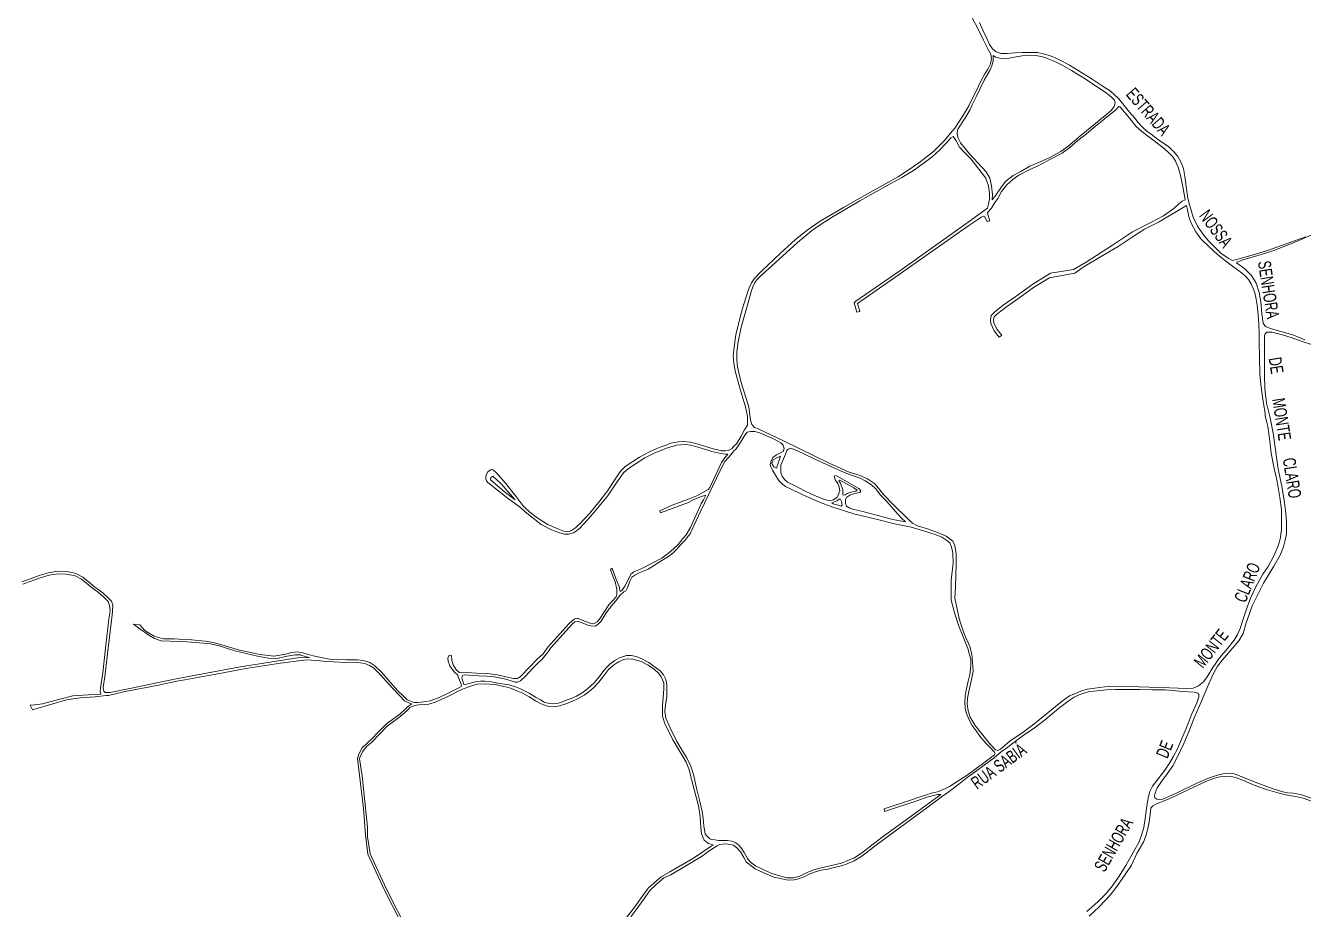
# Model space of a CAD drawing. Header units: millimetres. Extents: x 617885 to 663705, y 7172943 to 7234736.
# Drawn here: x 658751 to 660252, y 7184871 to 7185909 of the extents above; entities that cross this region are included whole.
import ezdxf

# ---------------------------------------------------------------- set-up
doc = ezdxf.new("R2010")
doc.units = ezdxf.units.MM
doc.layers.add('TOP_VIAS 10.000', color=7, linetype='Continuous', lineweight=9)
doc.layers.add('VIAS', color=7, linetype='Continuous', lineweight=5)
doc.styles.add('LDUP', font='LDUP.SHX')

msp = doc.modelspace()

# ---------------------------------------------------------------- linework, layer by layer
at = {"layer": 'VIAS', "color": 253}
for points in [[(659862.2, 7185920), (659870.5, 7185904.5), (659876.3, 7185892.1), (659881.9, 7185881.3), (659884.7, 7185875.7), (659885.5, 7185870.7), (659884.6, 7185864.5), (659881.5, 7185858.3), (659877.9, 7185852.7), (659872.9, 7185843.2), (659867.9, 7185832.9), (659863.1, 7185823.2), (659859.2, 7185815.1), (659856.2, 7185810.2), (659854, 7185806.5), (659850.2, 7185800), (659842.5, 7185788.6), (659837.6, 7185782.9), (659831, 7185774.8), (659824.7, 7185768.4), (659817.6, 7185761.3), (659810.4, 7185755.7), (659800.4, 7185748.1), (659786.7, 7185738.6), (659776.4, 7185731.9), (659761.1, 7185723.4), (659732.9, 7185707.8), (659711.7, 7185695.5), (659684.6, 7185679.6), (659669.2, 7185668.8), (659655.1, 7185657.5), (659638, 7185642), (659614.6, 7185619.8), (659607, 7185611.9), (659603.6, 7185607), (659601.1, 7185601.2), (659597.3, 7185590.6), (659593.2, 7185576.7), (659590.8, 7185568.3), (659585.3, 7185545.9), (659583.4, 7185531.7), (659582.4, 7185520.9), (659583, 7185513), (659584.5, 7185503.4), (659587.2, 7185493.4), (659589.9, 7185483.7), (659592.5, 7185475.6), (659596.9, 7185461.2), (659599.1, 7185450.2), (659599.2, 7185442.7), (659599.2, 7185439.8), (659595.6, 7185434.3), (659591.6, 7185427), (659586.1, 7185418), (659582.7, 7185414.6), (659580.9, 7185412.2), (659576.2, 7185409.9), (659572.9, 7185409.5), (659568, 7185409.8), (659564.1, 7185410.7), (659558.9, 7185412), (659552.3, 7185413.9), (659542.1, 7185417.2), (659532.1, 7185419.7), (659523.9, 7185420.4), (659518.1, 7185420.1), (659513.8, 7185419.5), (659508.8, 7185418.5), (659503.4, 7185416.4), (659497.6, 7185414.5), (659491.6, 7185412.1), (659484, 7185408.5), (659472.4, 7185402), (659455.4, 7185391.4), (659451.5, 7185387.4), (659449.3, 7185384.4), (659444.4, 7185377.7), (659433.8, 7185361.5), (659425.7, 7185350.7), (659413.8, 7185336.3), (659401.7, 7185323.6), (659400, 7185322.1), (659397, 7185319.3), (659392.4, 7185316.2), (659389.6, 7185314.8), (659386, 7185314.6), (659382.1, 7185315.6), (659376.2, 7185317.8), (659364.5, 7185323.2), (659355.2, 7185329.1), (659348.9, 7185333.4), (659342.5, 7185338.3), (659338.6, 7185341.7), (659335.3, 7185345.3), (659326.8, 7185356.2), (659315, 7185371.6), (659303.4, 7185384.4), (659299.7, 7185387.6), (659297.2, 7185387.3), (659293.9, 7185385), (659292.4, 7185382.4), (659291.7, 7185379.6), (659291.7, 7185376.5), (659292.6, 7185374.2), (659294, 7185372.5), (659316.8, 7185354.4), (659326.9, 7185347), (659332.4, 7185343), (659338, 7185338), (659356.9, 7185323.1), (659369, 7185316.9), (659377.5, 7185313.7), (659384.2, 7185311.6), (659388.8, 7185311.8), (659394.5, 7185313.1), (659398.1, 7185315.5), (659400, 7185317), (659401.9, 7185318.5), (659407, 7185323.7), (659415.2, 7185332.8), (659434.6, 7185356.2), (659446.7, 7185374.5), (659453.4, 7185383.6), (659459.4, 7185388.9), (659468.2, 7185394.9), (659478.6, 7185401.3), (659489.4, 7185407), (659504.1, 7185412.7), (659515.8, 7185416.3), (659526, 7185417.2), (659532.5, 7185416.2), (659540.6, 7185413.9), (659549.8, 7185411.2), (659557.3, 7185408.9), (659567.7, 7185406.3), (659573.1, 7185405.7), (659576, 7185405.8), (659574.6, 7185404.1), (659572.3, 7185401.3), (659568.6, 7185395.8), (659554.7, 7185366.4), (659552.9, 7185364.2), (659546.5, 7185360.5), (659539.5, 7185356.6), (659529.7, 7185352.7), (659520, 7185349.5), (659510.4, 7185345.7), (659496.2, 7185339.3), (659496.9, 7185336.6), (659529.7, 7185348.9), (659536, 7185352.6), (659547.2, 7185356.8), (659550.1, 7185357.5), (659547.2, 7185352), (659544.6, 7185347.9), (659544.3, 7185346.6), (659536.9, 7185330), (659532.3, 7185319.4), (659527, 7185311), (659523, 7185306.6), (659517.5, 7185299.7), (659512.1, 7185294.4), (659506.4, 7185289.4), (659498.4, 7185283.5), (659487.8, 7185278), (659473.5, 7185270.7), (659465.5, 7185267.3), (659462.2, 7185264.7), (659459.1, 7185258.9), (659455.1, 7185250.5), (659451.8, 7185245.8), (659449.6, 7185244.5), (659448.2, 7185250.4), (659444.5, 7185259.7), (659440.2, 7185271.6), (659438.2, 7185270.3), (659440.7, 7185262.5), (659443.5, 7185255.6), (659445.6, 7185247), (659445.6, 7185241.1), (659444.7, 7185238.2), (659436.3, 7185228.6), (659430.2, 7185219.8), (659425.2, 7185211.9), (659422.5, 7185208.8), (659419.1, 7185206.7), (659417.2, 7185206.5), (659414.2, 7185207.1), (659408.1, 7185209.4), (659403.1, 7185211.5), (659400, 7185212.5), (659399.1, 7185212.8), (659396.2, 7185212.3), (659393.3, 7185210), (659389.3, 7185206.2), (659364.6, 7185179.1), (659361.7, 7185175.1), (659359.1, 7185171.1), (659351.8, 7185164.4), (659343.4, 7185155.7), (659332.3, 7185144.5), (659328.9, 7185142.3), (659326.9, 7185142.2), (659324.2, 7185142.3), (659318.8, 7185143.1), (659308.5, 7185145.6), (659303.2, 7185146.7), (659292, 7185148.1), (659280.4, 7185148.4), (659269.6, 7185149), (659263.4, 7185148.8), (659260.9, 7185149.2), (659257.2, 7185152), (659253.5, 7185158.1), (659251.8, 7185163.8), (659251.4, 7185169.3), (659248.5, 7185169.4), (659246.9, 7185166.1), (659247.4, 7185162.4), (659249.5, 7185156.8), (659254.5, 7185149.8), (659258.7, 7185146.1), (659259.3, 7185144.2), (659263, 7185134.2), (659262.6, 7185132.6), (659257.8, 7185130.1), (659246.6, 7185124.3), (659236.1, 7185119.5), (659226.2, 7185116), (659221.2, 7185114.9), (659215.7, 7185114.2), (659211.3, 7185114), (659207.7, 7185114), (659203.7, 7185115.3), (659199.4, 7185117.2), (659195, 7185121.5), (659188.1, 7185128), (659169.6, 7185149), (659161.5, 7185157), (659155.3, 7185160.9), (659149.3, 7185163), (659141.5, 7185164.2), (659128.4, 7185164.2), (659110.1, 7185164.6), (659098.5, 7185166.6), (659088.8, 7185168.9), (659078.1, 7185171.9), (659076.2, 7185172.3), (659074.1, 7185172.7), (659070.6, 7185173.4), (659063.5, 7185172.5), (659056.7, 7185170.6), (659042.6, 7185168.2), (659026.6, 7185170.2), (659002.4, 7185175.5), (658984.5, 7185181), (658971.3, 7185184.3), (658961.9, 7185185.8), (658946.1, 7185187.4), (658931.7, 7185188.5), (658925.5, 7185188.6), (658913.1, 7185188.6), (658902.2, 7185191.8), (658893.5, 7185197.1), (658890.8, 7185198.9), (658885.3, 7185205.2), (658877.9, 7185206.1), (658883.6, 7185201.6), (658895.9, 7185193.1), (658902.7, 7185189), (658910.5, 7185186.4), (658930.5, 7185185.7), (658940.7, 7185185.1), (658955.4, 7185184.1), (658967.9, 7185182.9), (658977.4, 7185180.7), (658997, 7185174.7), (659023.6, 7185168.4), (659036.3, 7185166), (659044.8, 7185165.4), (659058.3, 7185168.3), (659067.7, 7185170), (659073.7, 7185169.9), (659074.1, 7185169.8), (659075.8, 7185169.3), (659081.2, 7185167.7), (659084.8, 7185166.8), (659070.7, 7185166.2), (659057.9, 7185164.5), (659001.1, 7185155.3), (658927.9, 7185141.6), (658895.9, 7185134.9), (658873.4, 7185130.5), (658850.3, 7185125.6), (658846.6, 7185125.6), (658844.7, 7185125.8), (658843, 7185127.4), (658842.6, 7185128.9), (658842.3, 7185131.6), (658844.2, 7185144.1), (658848.3, 7185177.9), (658852.4, 7185213.4), (658853.4, 7185220.9), (658853.5, 7185228.3), (658852, 7185232.8), (658848.3, 7185237), (658842.2, 7185242.3), (658836.1, 7185246.9), (658832.6, 7185249.5), (658829.2, 7185252.3), (658824.7, 7185256), (658818.4, 7185261.2), (658810.3, 7185265.4), (658799.8, 7185267.9), (658789, 7185268.1), (658778, 7185266.4), (658767.1, 7185263.1), (658757.6, 7185259.5), (658746.9, 7185255.7)], [(659871.7, 7185912.9), (659875.5, 7185904.1), (659880.4, 7185893.2), (659883.4, 7185886.9), (659886.9, 7185882), (659891.3, 7185878.5), (659896.9, 7185876.6), (659904.4, 7185876.6), (659913.2, 7185877.3), (659921.8, 7185877.7), (659930.2, 7185877.8), (659939.6, 7185877.5), (659946.4, 7185876.3), (659953.6, 7185874), (659960.6, 7185871.4), (659967.9, 7185867.8), (659977.2, 7185862.7), (660002.7, 7185847), (660018.1, 7185837.1), (660023.7, 7185833.3), (660028.9, 7185829.1), (660035.1, 7185823.1), (660047.7, 7185807.6), (660054.2, 7185800), (660057.6, 7185796), (660063.5, 7185789.7), (660067.9, 7185785.3), (660074.7, 7185780.6), (660081, 7185775.6), (660087.8, 7185771.3), (660093.9, 7185766.7), (660100.2, 7185760.7), (660104.4, 7185755.3), (660108.3, 7185748.4), (660111.1, 7185741.3), (660112.7, 7185732), (660114.3, 7185720.1), (660116.3, 7185706.3), (660118.7, 7185697.4), (660120.7, 7185691), (660122.6, 7185684.3), (660127.5, 7185673.8), (660133.3, 7185665), (660140.2, 7185656.6), (660145.2, 7185651.6), (660155, 7185642), (660163.5, 7185635.9), (660168.8, 7185633.4), (660173.5, 7185634.3), (660192, 7185639.5), (660209.7, 7185645), (660232.8, 7185653.1), (660254.4, 7185661.2)], [(660253.6, 7185540.1), (660239.4, 7185545.8), (660218.6, 7185551.9), (660212.3, 7185553.6), (660207.4, 7185555.9), (660204.6, 7185559.6), (660203.1, 7185570.9), (660202.1, 7185584.9), (660200.1, 7185595.5), (660196.7, 7185606.5), (660191, 7185615.5), (660183.2, 7185623.5), (660173.6, 7185630.4), (660173.8, 7185631.2), (660181.9, 7185634.3), (660197.1, 7185638.7), (660216.1, 7185644.7), (660233.5, 7185651.4), (660246.6, 7185656.7), (660261.9, 7185663.3)], [(660261.1, 7185001.6), (660248.4, 7185005.8), (660239.8, 7185007.4), (660233.5, 7185007.8), (660227.7, 7185008.9), (660215.4, 7185012.8), (660195.5, 7185020.3), (660176.8, 7185027.7), (660170.5, 7185029.9), (660163.5, 7185030.3), (660157.5, 7185030), (660150.9, 7185028.7), (660140.5, 7185025), (660126.2, 7185018.6), (660105.2, 7185008.4), (660086.7, 7185000.5), (660082.8, 7185000), (660079.7, 7185000.3), (660077.4, 7185001.9), (660077.1, 7185004.4), (660078, 7185007.3), (660080.4, 7185013.6), (660085.2, 7185021.1), (660091.9, 7185030), (660098.7, 7185039.4), (660103.5, 7185048.6), (660111.4, 7185065.8), (660117.9, 7185080.8), (660124.1, 7185096.5), (660132.2, 7185115.3), (660140.6, 7185134.9), (660146.4, 7185148), (660151.2, 7185156.5), (660156.8, 7185164.1), (660166.9, 7185175.3), (660176, 7185186.3), (660181.2, 7185195.1), (660184.9, 7185207.7), (660188.1, 7185217.5), (660191.8, 7185227.3), (660197.9, 7185239.9), (660205.2, 7185254), (660217.4, 7185274.2), (660224.7, 7185287.1), (660228.7, 7185296.7), (660230.6, 7185304.5), (660232.1, 7185312.1), (660232.3, 7185320.1), (660232.3, 7185326.3), (660231.3, 7185336.2), (660229.7, 7185349.1), (660226.6, 7185368.3), (660222.5, 7185388.2), (660218.9, 7185413.5), (660216.4, 7185430.3), (660212.8, 7185448.5), (660208.6, 7185465.8), (660206.6, 7185482.9), (660206.3, 7185498), (660206.2, 7185523), (660206.1, 7185545.3), (660207.2, 7185547.1), (660209.2, 7185549), (660214.8, 7185549), (660225.8, 7185546.5), (660237.7, 7185542.7), (660249.4, 7185538.5), (660261.6, 7185534.4)], [(659346.6, 7185154), (659352.9, 7185160), (659358.2, 7185165.3), (659361.4, 7185169), (659364.9, 7185173.5), (659367.8, 7185177.9), (659393.2, 7185206), (659396.1, 7185208.5), (659400, 7185209.2), (659400.2, 7185209.2), (659404.9, 7185207.5), (659411.4, 7185204.7), (659415.6, 7185203.8), (659420.2, 7185203.5), (659423.4, 7185205.6), (659427.3, 7185209.6), (659433.2, 7185219.1), (659440.9, 7185229.5), (659444.7, 7185233.8), (659448.8, 7185239.2), (659454, 7185244), (659456.1, 7185245.2), (659458.1, 7185249), (659461.2, 7185257.1), (659463.2, 7185261.3), (659466.7, 7185263.7), (659471.9, 7185266.2), (659482.2, 7185270.7), (659489.7, 7185275.2), (659498.5, 7185280.9), (659506.2, 7185285.5), (659511.4, 7185289.2), (659516.1, 7185293.9), (659520.9, 7185299.4), (659525.6, 7185304.1), (659528, 7185307.3), (659531.9, 7185312.2), (659535.4, 7185319.8), (659544.5, 7185339.9), (659566.8, 7185386.5), (659572.5, 7185397), (659576.4, 7185401.3), (659579.6, 7185404.9), (659582.6, 7185409.3), (659585.8, 7185411.8), (659591.1, 7185420.2), (659596, 7185428), (659598.8, 7185431.4), (659602.5, 7185432.2), (659607.6, 7185432.2), (659613.6, 7185430.6), (659630.3, 7185423.3), (659638.1, 7185419), (659640.8, 7185416.3), (659642.3, 7185412.2), (659640.9, 7185408.9), (659633.3, 7185405.1), (659628.7, 7185401.6), (659626.5, 7185396.8), (659625.8, 7185393), (659626.8, 7185390), (659628.3, 7185387), (659634.2, 7185377), (659636.5, 7185373.6), (659639.1, 7185371.7), (659640.6, 7185370), (659643.6, 7185367.7), (659650.2, 7185364.5), (659664.8, 7185357.7), (659683.6, 7185349.5), (659699.2, 7185343.3), (659724, 7185335.5), (659728.7, 7185334.4), (659750.3, 7185329.2), (659771.9, 7185324), (659791.4, 7185319.9), (659805.9, 7185315.5), (659820.8, 7185311), (659827.4, 7185308.1), (659833.2, 7185304.3), (659836.9, 7185301.4), (659838.6, 7185296.7), (659840.3, 7185289.5), (659840.5, 7185278), (659838.1, 7185257.1), (659838.2, 7185246.4), (659838.4, 7185234.2), (659842.4, 7185218.2), (659847.1, 7185203.7), (659852.3, 7185191.2), (659857.8, 7185177.4), (659859.9, 7185169.9), (659861.2, 7185164.7), (659861.3, 7185159), (659860.9, 7185152.8), (659860.2, 7185146.8), (659858.4, 7185139), (659855.8, 7185128.3), (659854.6, 7185121.2), (659854.2, 7185113.8), (659854.7, 7185107), (659856.4, 7185100.8), (659859.1, 7185094.4), (659863.1, 7185086.9), (659867.8, 7185080.5), (659872.1, 7185074.4), (659878.7, 7185066.4), (659883.8, 7185061.3), (659889.2, 7185055.4), (659889.8, 7185053.9), (659889.1, 7185052.6), (659876.7, 7185043.1), (659856.9, 7185028.7), (659844.3, 7185020.1), (659836.4, 7185015.3), (659831.6, 7185012.8), (659822.1, 7185009), (659814.8, 7185007.2)], [(658747.9, 7185252.8), (658758.6, 7185256.7), (658768.1, 7185260.3), (658778.7, 7185263.5), (658789.2, 7185265.1), (658799.4, 7185264.9), (658809.2, 7185262.6), (658816.8, 7185258.7), (658822.9, 7185253.6), (658827.7, 7185250), (658836.6, 7185243.1), (658842.8, 7185237.9), (658848, 7185232.4), (658849.9, 7185228), (658850.3, 7185222), (658849.3, 7185214.2), (658849.1, 7185211.8), (658845.5, 7185181.4), (658841.7, 7185148.9), (658839.1, 7185131.1), (658838.8, 7185127.1), (658839.4, 7185123.8), (658825.2, 7185123.1), (658806.5, 7185121.6), (658791.3, 7185118), (658771.1, 7185112.5), (658761.5, 7185111), (658756.6, 7185110.9), (658759.4, 7185105.1), (658783.1, 7185112.2), (658799.3, 7185117.2), (658815.5, 7185119.5), (658832.7, 7185120.5), (658845.9, 7185122), (658848.6, 7185122.1), (658868.2, 7185126.8), (658905.4, 7185133.8), (658928.9, 7185139), (658938.1, 7185140.5), (658977, 7185147.5), (659009.9, 7185154), (659050.6, 7185160.2), (659072, 7185163), (659080.8, 7185164), (659087, 7185163.7), (659094.4, 7185163.2), (659104, 7185162.1), (659112.8, 7185161.5), (659127.1, 7185161.1), (659137.5, 7185161.2), (659144.6, 7185160.7), (659149.7, 7185159.7), (659155.2, 7185157.5), (659159.6, 7185154.6), (659163.8, 7185150.9), (659167.9, 7185146.6), (659181.7, 7185131.2), (659190.6, 7185121.6), (659196.3, 7185115.7), (659202, 7185113.3), (659204.9, 7185112.4), (659201.2, 7185109.9), (659199, 7185107.9), (659197.6, 7185106.6), (659196.9, 7185105.9), (659191.1, 7185100.6), (659183.5, 7185095.1), (659174.8, 7185088.6), (659164.2, 7185077.8), (659159.1, 7185072.2), (659152.5, 7185066.3), (659146.6, 7185060.5), (659142.5, 7185053.3), (659141.1, 7185048), (659148.2, 7184989.4), (659148.9, 7184979.4), (659150.2, 7184958.4), (659153.3, 7184935.5), (659172.7, 7184893.2), (659192.1, 7184855)], [(659454.2, 7184857.9), (659466.8, 7184874), (659475.5, 7184885.8), (659482.3, 7184895.6), (659488.9, 7184901.6), (659497.5, 7184908.9), (659507.8, 7184915.1), (659535.5, 7184930.8), (659546.7, 7184938.4), (659555.4, 7184944.4), (659558.8, 7184946.5), (659553.4, 7184948.4), (659548.1, 7184952.2), (659544.9, 7184959.5), (659544.3, 7184966.9), (659543.4, 7184980), (659541.4, 7184992.4), (659537, 7185010.3), (659530.2, 7185035.9), (659527, 7185043.6), (659520.7, 7185054.2), (659511.4, 7185069.9), (659501.4, 7185090.2), (659499.2, 7185097.9), (659499.2, 7185110.3), (659500.4, 7185124.8), (659500.8, 7185129.9), (659500.7, 7185136.7), (659500.5, 7185137.9), (659497.8, 7185144), (659494.4, 7185148.5), (659489.8, 7185152.6), (659482.3, 7185157.9), (659474.1, 7185162), (659464.3, 7185164.9), (659458, 7185165.4), (659453.7, 7185164.3), (659447.5, 7185161.8), (659441.7, 7185157.9), (659435.9, 7185152.5), (659429.9, 7185144.9), (659424.4, 7185137.7), (659418, 7185131.2), (659412.6, 7185126.3), (659407.1, 7185122.4), (659400, 7185118.6), (659399.4, 7185118.3), (659392.6, 7185115.1), (659385.5, 7185112.3), (659378.4, 7185110), (659371.8, 7185109), (659365.2, 7185109.4), (659356.9, 7185112.2), (659350.2, 7185115.7), (659342.5, 7185120.6), (659333.5, 7185125.5), (659331, 7185126.6), (659321.8, 7185130.5), (659316.7, 7185132), (659312.6, 7185132.7), (659302.5, 7185134.9), (659291, 7185135.9), (659281, 7185135.5), (659271.7, 7185132.3), (659263.1, 7185129), (659246.9, 7185120.9), (659232.4, 7185114.2), (659224.6, 7185112.1), (659219.2, 7185111.4), (659213.1, 7185111), (659207.9, 7185110.5), (659202.6, 7185107.9), (659200.7, 7185106.1), (659199.3, 7185104.7), (659196.2, 7185101.6), (659189, 7185095.7), (659175.8, 7185086.1), (659166.4, 7185076.4), (659157.6, 7185067.1), (659151.6, 7185062.3), (659147.1, 7185056.5), (659144.2, 7185050.6), (659143.5, 7185047.7), (659146.4, 7185027.6), (659152.7, 7184967.6), (659152.9, 7184956.1), (659155.7, 7184936.2), (659174.9, 7184894.6), (659200.5, 7184844.4)], [(659814.8, 7185007.2), (659808, 7185005.2), (659801.9, 7185002.9), (659789.2, 7184998.7), (659759.4, 7184989.1), (659759.8, 7184986), (659799.2, 7184998.9), (659809.8, 7185002.6), (659822.1, 7185005.8), (659826.3, 7185005.8), (659794, 7184982.3), (659757.3, 7184955.6), (659732.8, 7184936.8), (659723.9, 7184931), (659716.9, 7184928.1), (659709.3, 7184925), (659692.5, 7184921.1), (659682.5, 7184919), (659675.8, 7184916.8), (659669, 7184914.3), (659660.6, 7184910), (659653.2, 7184908), (659645.1, 7184908), (659638.2, 7184909.7), (659627.8, 7184912.9), (659617.5, 7184917.5), (659608.5, 7184921.8), (659602.6, 7184926.4), (659599.2, 7184930.7), (659595.2, 7184937.5), (659592.3, 7184942), (659589.1, 7184946), (659585.3, 7184949), (659580.5, 7184950.8), (659575.5, 7184951.6), (659570, 7184951.9), (659565, 7184951.9), (659562.9, 7184952.3), (659560.7, 7184952.5), (659557.3, 7184952.8), (659554.7, 7184953.8), (659552.2, 7184956.3), (659549.3, 7184959), (659548.4, 7184964.2), (659547.8, 7184968.7), (659547, 7184977.8), (659546, 7184986), (659543, 7184997.6), (659539.3, 7185013.2), (659535.8, 7185029.4), (659532.1, 7185040.1), (659527.5, 7185049.2), (659516.1, 7185068.1), (659508.3, 7185084.3), (659503.1, 7185095.6), (659502.1, 7185103.4), (659502.6, 7185111.6), (659504.2, 7185120), (659504.5, 7185127.6), (659504.4, 7185135.2), (659503, 7185141), (659500.5, 7185146.6), (659496.5, 7185151), (659489.6, 7185156.4), (659483, 7185160.9), (659475.1, 7185165.2), (659468.2, 7185167.8), (659462.4, 7185169.2), (659456.9, 7185169.3), (659448.6, 7185166.5), (659443.2, 7185163.3), (659437.8, 7185159.3), (659434.7, 7185156.2), (659430.5, 7185151.5), (659424.8, 7185144.1), (659418.9, 7185137.2), (659411.3, 7185130), (659404.8, 7185125.4), (659400, 7185122.5), (659398.3, 7185121.5), (659392, 7185118.5), (659386.2, 7185116.8), (659380, 7185114.1), (659375.3, 7185112.7), (659370.4, 7185112.3), (659366, 7185112.8), (659360.3, 7185114.4), (659355.8, 7185117.2), (659350.2, 7185120), (659342.6, 7185124.8), (659332.6, 7185129.8), (659326.7, 7185132.5), (659318.6, 7185134.5), (659307.9, 7185136.3), (659298, 7185138.2), (659290.4, 7185138.8), (659285.4, 7185138.8), (659279.6, 7185138.3), (659275, 7185137.2), (659269.6, 7185135.5), (659267.5, 7185134.8), (659265.7, 7185135), (659264.6, 7185138.8), (659263.4, 7185142.6), (659264.4, 7185145.7), (659266.3, 7185146.5), (659272.1, 7185146.1), (659283.1, 7185145.2), (659293, 7185144.8), (659300.1, 7185144.4), (659305.3, 7185143.4), (659313.6, 7185141.9), (659321.3, 7185139.5), (659326.2, 7185137.9), (659329.1, 7185137.7), (659332.5, 7185139.5), (659338.5, 7185144.9), (659346.6, 7185154)], [(659997.7, 7184868.3), (660010.6, 7184879.7), (660019.8, 7184889.2), (660027.2, 7184898.1), (660034.8, 7184908.5), (660043.5, 7184922.5), (660052.9, 7184939.4), (660058.5, 7184949.5), (660061.9, 7184958), (660064.7, 7184966.9), (660066.3, 7184977.5), (660067.8, 7184989.2), (660068.8, 7184997.1), (660069.9, 7185003.4), (660071.7, 7185009.5), (660074.9, 7185015.7), (660081.3, 7185024.3), (660089.2, 7185034.5), (660094.7, 7185042.5), (660099.2, 7185050.2), (660104.2, 7185059.5), (660109.3, 7185071.6), (660114.4, 7185083.5), (660121.1, 7185100.6), (660126.9, 7185113.6), (660129.3, 7185120.5), (660129.3, 7185123.2), (660128, 7185124.9), (660123.7, 7185125.9), (660110, 7185126.9), (660089.9, 7185128.6), (660074.1, 7185128.8), (660059.6, 7185129.1), (660044.2, 7185129.2), (660031.4, 7185129), (660020.8, 7185128.6), (660009.8, 7185127.7), (660000.8, 7185126.7), (659994.1, 7185125), (659988.6, 7185123.1), (659982.9, 7185120.3), (659976.8, 7185116.4), (659964.4, 7185106.8), (659949.3, 7185094.3), (659937.2, 7185085.1), (659922.8, 7185075.3), (659908.6, 7185064.7), (659903, 7185059.7), (659897.4, 7185056.2), (659888.8, 7185048.8), (659877.2, 7185040.2), (659866.6, 7185032.6), (659857.2, 7185025.8), (659847.4, 7185017.9), (659836.1, 7185009.3), (659828.2, 7185003.7), (659809.5, 7184990.2), (659752.2, 7184948), (659733.3, 7184933.2), (659724.5, 7184927.8), (659714.2, 7184923.6), (659709.2, 7184922.1), (659701.2, 7184920), (659693.6, 7184918.2), (659685.7, 7184916.8), (659677.8, 7184914.4), (659671.6, 7184912), (659665.7, 7184909.1), (659659.1, 7184906.9), (659653.9, 7184905.5), (659646.6, 7184905), (659639.2, 7184906.7), (659629.8, 7184908.7), (659618.9, 7184913.4), (659608, 7184918.6), (659603.3, 7184922.1), (659597.6, 7184926.7), (659594.8, 7184931.7), (659590.8, 7184938.4), (659586.8, 7184942.8), (659582.6, 7184946.1), (659576.5, 7184947.5), (659572.7, 7184947.7), (659566, 7184946.9), (659563.5, 7184945.6), (659552.8, 7184938.8), (659546.8, 7184934.2), (659525.6, 7184921.3), (659508.9, 7184911.5), (659500.8, 7184907.7), (659491.3, 7184899.8), (659484.3, 7184893.1), (659478.1, 7184884.1), (659469, 7184871.5), (659461.9, 7184862.1)], [(660000.5, 7184862.9), (660012.2, 7184873.8), (660025.2, 7184887.7), (660034.2, 7184899.2), (660042.6, 7184911.9), (660049.9, 7184922.8), (660056.4, 7184936.3), (660064.5, 7184950.7), (660067.3, 7184958.3), (660069.6, 7184967.3), (660071.2, 7184976.2), (660072.4, 7184985.8), (660072.8, 7184989.7), (660075, 7184992.4), (660078.6, 7184994.5), (660095.2, 7185001.2), (660116.6, 7185011.1), (660138.2, 7185021.5), (660145.8, 7185024.4), (660153.7, 7185026.5), (660160, 7185027.1), (660165.9, 7185027.2), (660173.6, 7185025.5), (660181.8, 7185022.3), (660194.1, 7185016.8), (660209.9, 7185011.4), (660223.5, 7185007.2), (660233.4, 7185005), (660243.2, 7185003.4), (660251.9, 7185001.6), (660262.7, 7184997.4)]]:
    msp.add_lwpolyline(points, dxfattribs=at)
for points in [[(659846.3, 7185787.7), (659854.2, 7185800), (659857.9, 7185805.9), (659860.1, 7185810), (659863, 7185816.3), (659867.6, 7185825.6), (659872.4, 7185835.2), (659877.1, 7185845.2), (659879.8, 7185849.7), (659883.8, 7185856.5), (659886.2, 7185862), (659887.8, 7185867.4), (659887.8, 7185871.5), (659887.5, 7185874.1), (659890.2, 7185872.3), (659895.5, 7185871.1), (659900.5, 7185870.7), (659906.5, 7185871.2), (659912.3, 7185872.3), (659921.7, 7185873.8), (659928.7, 7185874.6), (659937.1, 7185874.2), (659944.8, 7185872.8), (659952.2, 7185870.3), (659960.2, 7185867.1), (659968.8, 7185862.9), (659979.8, 7185856.5), (659993.6, 7185848.1), (660008.4, 7185838.3), (660020.9, 7185830), (660026.1, 7185825.7), (660030, 7185821.5), (660031, 7185818.6), (660029.9, 7185814.4), (660026.5, 7185809.9), (660021, 7185805.1), (660014.7, 7185800), (660007.8, 7185794.4), (659990.8, 7185780.5), (659975.2, 7185767.1), (659967.2, 7185761.3), (659953.2, 7185753.9), (659942.2, 7185749), (659930.7, 7185744.2), (659920.2, 7185738), (659911.2, 7185733.1), (659902.3, 7185726.6), (659897.2, 7185719.7), (659890.8, 7185710), (659886.6, 7185704.4), (659886.7, 7185710.7), (659885.8, 7185720.9), (659883.6, 7185729.9), (659879.3, 7185737.5), (659860, 7185758.7), (659849.3, 7185771.6), (659846.1, 7185777.8), (659845.3, 7185783)], [(659883.6, 7185679.9), (659880.7, 7185679.1), (659877.6, 7185685), (659876.2, 7185685.5), (659874.4, 7185684.5), (659859, 7185674.6), (659772.2, 7185613.4), (659728.1, 7185582.6), (659730.9, 7185573.5), (659727.5, 7185572.5), (659724.5, 7185583.7), (659726.3, 7185585.6), (659778, 7185621.2), (659858.4, 7185678.2), (659880.9, 7185694.7), (659882.1, 7185699.3), (659883.3, 7185705.3), (659883.3, 7185711.5), (659883.1, 7185715.2), (659882, 7185721.1), (659880.2, 7185726.5), (659878.8, 7185729.9), (659861.2, 7185752.9), (659853.4, 7185760.5), (659848, 7185766.4), (659844.3, 7185773.8), (659841.8, 7185777.3), (659840.5, 7185779), (659837.9, 7185777.3), (659832.7, 7185771.4), (659824.5, 7185763.1), (659815.8, 7185755.1), (659806.5, 7185748.2), (659794.2, 7185739.2), (659780.5, 7185731), (659760.3, 7185720), (659731, 7185703.5), (659699.7, 7185684.8), (659684.3, 7185675), (659674.2, 7185668.2), (659666.6, 7185662), (659657.6, 7185654.4), (659640.3, 7185638.5), (659615.7, 7185616.2), (659610, 7185610.4), (659607.6, 7185607.3), (659605.8, 7185603.3), (659603.9, 7185598), (659598.5, 7185579.6), (659591.7, 7185555), (659587.8, 7185535.7), (659586.6, 7185525.6), (659586.4, 7185516), (659587.2, 7185508.6), (659588.8, 7185501.2), (659591.8, 7185489.8), (659596.1, 7185476.2), (659600.5, 7185460.8), (659602.4, 7185445.8), (659604.2, 7185440.7), (659607.2, 7185437.2), (659611.6, 7185435.3), (659642.2, 7185421.1), (659695, 7185395.2), (659718.6, 7185384.6), (659730.2, 7185380.9), (659740.1, 7185376.8), (659748.3, 7185371.1), (659753.1, 7185365.6), (659759.2, 7185358), (659769.4, 7185347.2), (659788.8, 7185328.3), (659793, 7185324.6), (659798.9, 7185321.5), (659811.7, 7185317.6), (659822.4, 7185313.6), (659832.4, 7185309.4), (659840.2, 7185303.6), (659842.7, 7185298.5), (659844.1, 7185288.6), (659844.3, 7185276.3), (659843.9, 7185263.6), (659843.4, 7185249.8), (659842.4, 7185236.5), (659847.7, 7185212.7), (659848.8, 7185208.8), (659853.7, 7185194.5), (659860.1, 7185179.7), (659862.7, 7185170.7), (659863.9, 7185156.6), (659864, 7185150.7), (659862.1, 7185141.1), (659859, 7185127), (659857.3, 7185119), (659857.2, 7185111.8), (659858.2, 7185104), (659860.6, 7185096.7), (659866.3, 7185086.7), (659883.6, 7185065.5), (659890.4, 7185058.2), (659892.9, 7185057.6), (659896.2, 7185059.2), (659907.7, 7185068.7), (659922.6, 7185078.8), (659937.4, 7185090.1), (659956.7, 7185105.7), (659968.7, 7185115.5), (659977.3, 7185121.9), (659984.3, 7185124.5), (659990.7, 7185127.1), (659997.9, 7185129.5), (660006.9, 7185130.9), (660024.8, 7185133), (660058.8, 7185132.4), (660094.6, 7185131.3), (660115.2, 7185130.3), (660122.4, 7185130.8), (660128.8, 7185133.5), (660134.5, 7185138.1), (660139.1, 7185143.9), (660145.5, 7185154.9), (660153.6, 7185166.5), (660163.3, 7185177.9), (660170.7, 7185187), (660174.6, 7185193.7), (660177.6, 7185200.7), (660180.5, 7185209.6), (660185.6, 7185224.8), (660189.7, 7185236.5), (660196.3, 7185249.7), (660204.2, 7185264.8), (660210.6, 7185273.9), (660217.4, 7185286.2), (660222.2, 7185298), (660224.8, 7185305.8), (660226.2, 7185317.3), (660226.4, 7185329.4), (660226.3, 7185340.6), (660224.4, 7185354.7), (660221.1, 7185373.7), (660217.1, 7185391), (660214.1, 7185406.7), (660212.4, 7185421.1), (660210.1, 7185438.2), (660209, 7185443), (660207.1, 7185450.4), (660207.1, 7185453.9), (660204.3, 7185469.8), (660202.2, 7185484.3), (660200.9, 7185499.7), (660200.3, 7185519.7), (660200.2, 7185537.2), (660200.1, 7185548), (660199.7, 7185558), (660198.8, 7185569.4), (660197.5, 7185580.7), (660196.5, 7185587.8), (660194.8, 7185595.3), (660193.1, 7185600.5), (660190.5, 7185605.9), (660187.4, 7185610.9), (660183.4, 7185615.1), (660177.5, 7185620.4), (660170.2, 7185625.5), (660160.3, 7185633), (660151, 7185640.3), (660141.4, 7185649.5), (660131.6, 7185658.9), (660125.7, 7185666.8), (660120.1, 7185677.2), (660118, 7185683.6), (660115.7, 7185692.5), (660114.5, 7185697.8), (660082.7, 7185678.8), (660065.5, 7185670), (660051.9, 7185661.5), (660034.3, 7185649.7), (660013.6, 7185637.5), (659993.3, 7185625.3), (659983.5, 7185618.5), (659953.7, 7185613.1), (659936, 7185602.5), (659916.7, 7185588.4), (659901.6, 7185577.8), (659891.6, 7185569.9), (659888.6, 7185566.9), (659888, 7185563.5), (659888.3, 7185560.1), (659891.9, 7185552.7), (659897.7, 7185545.5), (659894.8, 7185543.2), (659888.8, 7185550.7), (659884.8, 7185559.1), (659884.3, 7185563.6), (659885.2, 7185568.7), (659889.2, 7185572.6), (659899.4, 7185580.7), (659914.6, 7185591.4), (659934, 7185605.5), (659955.1, 7185618.3), (659982.1, 7185622.6), (659997, 7185631.4), (660027.9, 7185651.3), (660051.2, 7185666.9), (660072.6, 7185678.1), (660087.8, 7185685.9), (660099.8, 7185694.2), (660105.3, 7185699.4), (660109.7, 7185702.9), (660113.2, 7185704.4), (660111.4, 7185713.7), (660109.4, 7185724.1), (660107.2, 7185734.6), (660104.9, 7185743), (660101.8, 7185750), (660098.5, 7185755.2), (660094.2, 7185759.3), (660088.8, 7185764.3), (660076.8, 7185773.8), (660070.5, 7185778.6), (660062.3, 7185784.8), (660055.7, 7185790.7), (660048, 7185800), (660037.6, 7185812.6), (660036.5, 7185814), (660035.3, 7185814.1), (660031.6, 7185810.5), (660025.4, 7185805.4), (660018.8, 7185800), (660017.4, 7185798.9), (660007.9, 7185791), (659997.2, 7185782.2), (659987, 7185774.3), (659977.6, 7185766.1), (659968.8, 7185759.3), (659954.1, 7185752), (659941.3, 7185744.9), (659929.7, 7185739.9), (659917.9, 7185733.5), (659910.6, 7185728.4), (659903.6, 7185722.3), (659897.2, 7185714.5), (659893, 7185706.3), (659889.7, 7185701.4), (659885.8, 7185694.6), (659881, 7185689.6), (659882.2, 7185684.6)], [(659674.4, 7185358.6), (659688.3, 7185352.7), (659695.3, 7185350.8), (659700, 7185352), (659704, 7185354.7), (659705.7, 7185357.7), (659707.4, 7185362.5), (659706.8, 7185366.9), (659705.1, 7185371.4), (659702.1, 7185375.7), (659700.8, 7185379.8), (659702.5, 7185380.5), (659704.2, 7185379.8), (659730, 7185365.3), (659732.3, 7185362.6), (659730.9, 7185360.6), (659725, 7185359.4), (659719.1, 7185357.5), (659715.9, 7185355.1), (659714.3, 7185352.3), (659714.3, 7185347.9), (659715.2, 7185344.7), (659719.2, 7185342.2), (659724, 7185340.7), (659734.4, 7185338.2), (659769.9, 7185328.9), (659784.8, 7185326.1), (659779.7, 7185330.9), (659772.8, 7185338.4), (659762.6, 7185350), (659755.3, 7185357.5), (659749.9, 7185365), (659744.8, 7185369.5), (659737.4, 7185374.4), (659731.2, 7185377.5), (659723.6, 7185380.1), (659712.5, 7185384.2), (659700.3, 7185389.6), (659677.3, 7185400.3), (659656.9, 7185409.9), (659650.1, 7185412.6), (659646.9, 7185411.4), (659645.2, 7185409.9), (659643.6, 7185405.6), (659638.3, 7185392.7), (659638.1, 7185384.1), (659639.8, 7185379.9), (659642.4, 7185376), (659646, 7185372.8), (659655.7, 7185368.2), (659666, 7185362.7)], [(659637.5, 7185402), (659637.8, 7185403.3), (659633.7, 7185401.5), (659629.4, 7185398.9), (659627.8, 7185394.8), (659629.9, 7185390.8), (659633.3, 7185389.1)], [(659309.9, 7185370.7), (659300.1, 7185379.8), (659297.7, 7185378.4), (659297.1, 7185375.6), (659313.4, 7185361.9), (659326.2, 7185352)], [(659711, 7185363.8), (659708.1, 7185371.7), (659706.4, 7185374.5), (659707.6, 7185375.3), (659723.9, 7185366.2), (659728, 7185363.3), (659726.2, 7185362.3), (659720.9, 7185361), (659716.3, 7185359.6), (659713.6, 7185358.1), (659711.5, 7185357.4), (659711.1, 7185358.5)], [(659703.9, 7185351), (659708, 7185353.2), (659709.6, 7185350.2), (659710.4, 7185345.9), (659708.9, 7185344.8), (659704.2, 7185346), (659699.5, 7185347.3), (659698.1, 7185348.7)]]:
    msp.add_lwpolyline(points, close=True, dxfattribs=at)

# ---------------------------------------------------------------- texts
at = {"layer": 'TOP_VIAS 10.000', "color": 251, "style": 'LDUP', "width": 0.69}
for s, rotation, p in [('ESTRADA', 311, (660042.7, 7185828)), ('NOSSA', 306.6224, (660128.8, 7185685.7)), ('SENHORA', 279, (660198.4, 7185631.6)), ('DE', 279, (660211.1, 7185518.3)), ('MONTE', 279, (660215.2, 7185470.3)), ('CLARO', 279, (660227.6, 7185400.1)), ('CLARO', 68, (660184, 7185230.1)), ('MONTE', 51.8053, (660134, 7185153.2)), ('RUA SABIÁ', 36.3302, (659868.7, 7185011.2)), ('DE', 68, (660092.3, 7185047.2)), ('SENHORA', 60, (660018.4, 7184913.5))]:
    msp.add_text(s, height=15, rotation=rotation, dxfattribs=at).set_placement(p)

doc.saveas('drawing.dxf')
